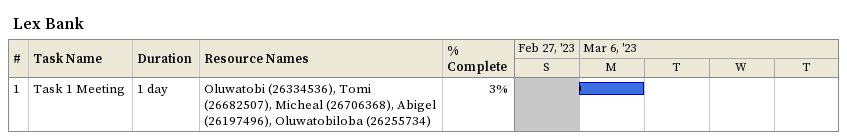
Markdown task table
Lex Bank

| ID | Task | Duration | Start | Finish | Resources | % complete |
|---|---|---|---|---|---|---|
| 1 | Task 1 Meeting | 1d | 2023-03-06 | 2023-03-06 | Oluwatobi (26334536), Tomi (26682507), Micheal (26706368), Abigel (26197496), Oluwatobiloba (26255734) | 3 |
